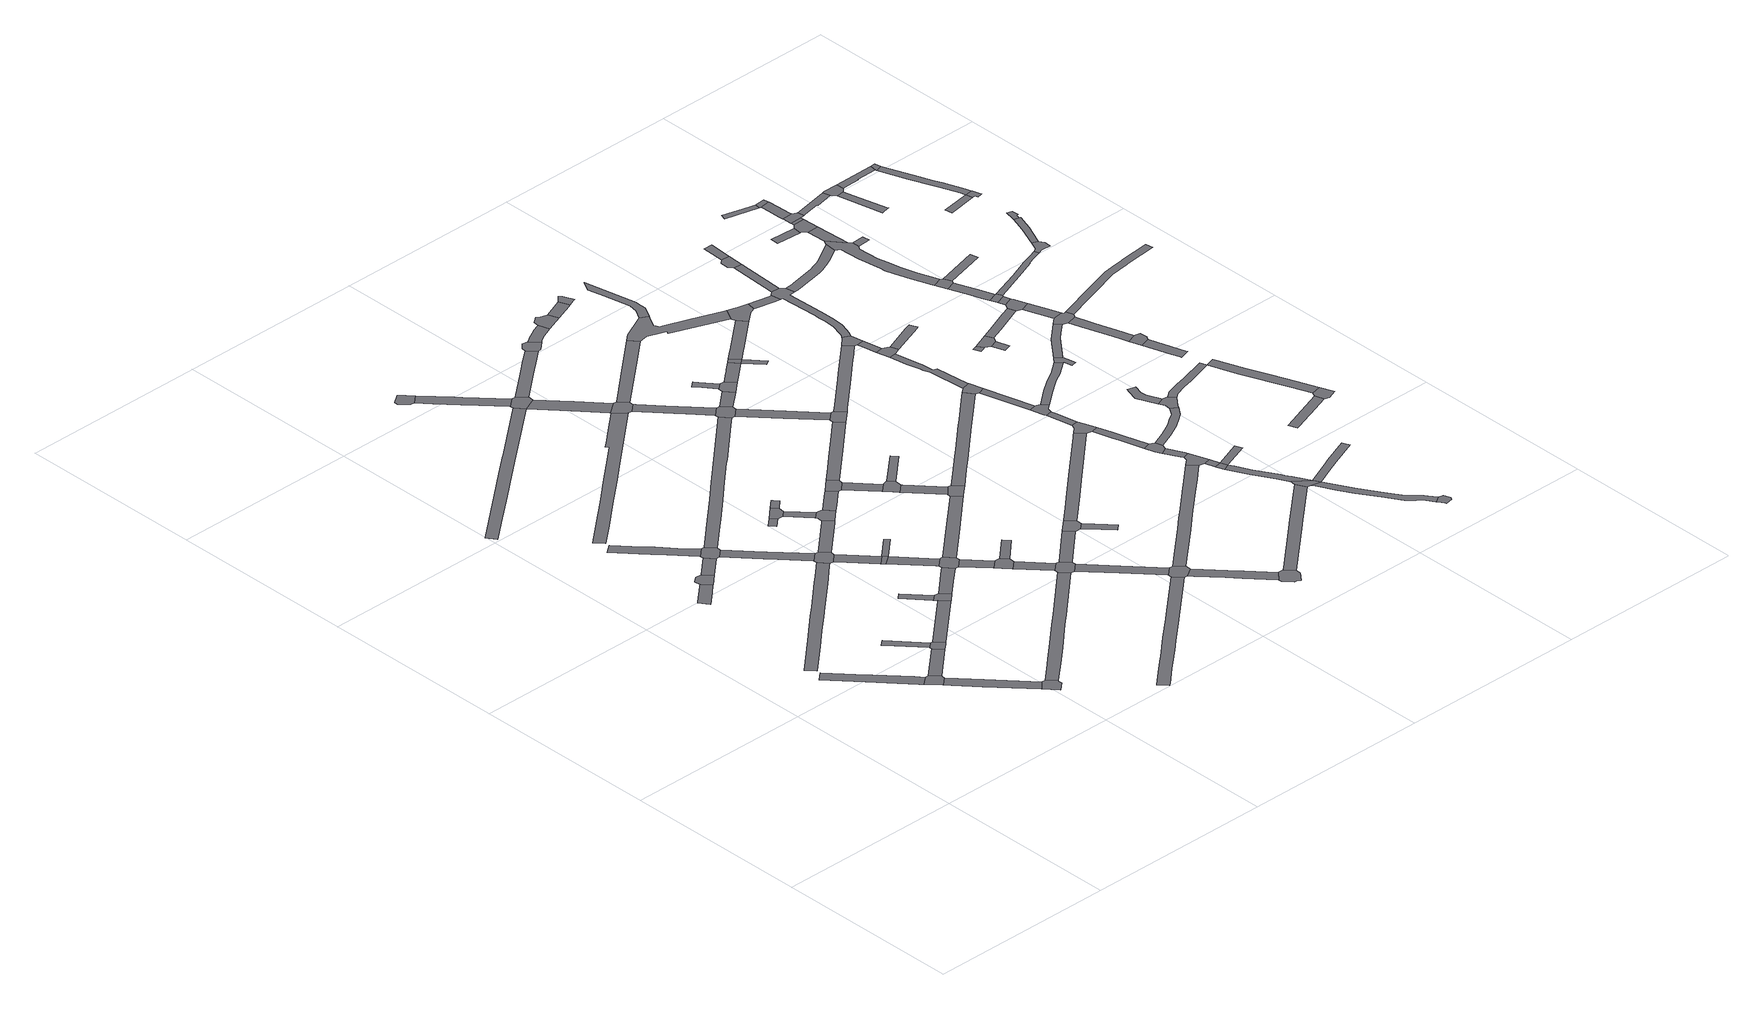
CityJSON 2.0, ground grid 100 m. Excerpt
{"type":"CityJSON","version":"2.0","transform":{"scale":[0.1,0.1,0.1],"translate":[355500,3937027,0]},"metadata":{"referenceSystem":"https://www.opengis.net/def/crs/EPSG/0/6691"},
"CityObjects":{
"road1":{"type":"Road","attributes":{"RoadStructureAttribute.sectionType":"1"},"geometry":[{"type":"MultiSurface","lod":"1","boundaries":[[[0,1,2,3,4,5,6,7,8,9]]]}]},
"road2":{"type":"Road","geometry":[{"type":"MultiSurface","lod":"1","boundaries":[[[10,11,12,0,9,13,14]]]}]},
"road3":{"type":"Road","attributes":{"RoadStructureAttribute.sectionType":"1"},"geometry":[{"type":"MultiSurface","lod":"1","boundaries":[[[15,16,17,18,19,20,21,10,14]]]}]},
"road4":{"type":"Road","attributes":{"RoadStructureAttribute.sectionType":"1"},"geometry":[{"type":"MultiSurface","lod":"1","boundaries":[[[22,23,24,25,26,27,28,29,30]]]}]},
"road5":{"type":"Road","attributes":{"RoadStructureAttribute.sectionType":"1"},"geometry":[{"type":"MultiSurface","lod":"1","boundaries":[[[11,31,32,12]]]}]},
"road6":{"type":"Road","attributes":{"RoadStructureAttribute.sectionType":"1"},"geometry":[{"type":"MultiSurface","lod":"1","boundaries":[[[33,34,35,36,37,38,39,40,41,42,43,44,45,46,47,48]]]}]},
"road7":{"type":"Road","attributes":{"RoadStructureAttribute.sectionType":"1"},"geometry":[{"type":"MultiSurface","lod":"1","boundaries":[[[49,50,51,52,53,54]]]}]},
"road8":{"type":"Road","geometry":[{"type":"MultiSurface","lod":"1","boundaries":[[[29,55,56,57,58,30]]]}]},
"road9":{"type":"Road","geometry":[{"type":"MultiSurface","lod":"1","boundaries":[[[59,60,61,62,63,64,19,18]]]}]},
"road10":{"type":"Road","geometry":[{"type":"MultiSurface","lod":"1","boundaries":[[[65,54,53,32,31,66,67]]]}]},
"road11":{"type":"Road","attributes":{"RoadStructureAttribute.sectionType":"1"},"geometry":[{"type":"MultiSurface","lod":"1","boundaries":[[[68,69,70,71,72,73,74,75,76,77,78,79,80]]]}]},
"road12":{"type":"Road","attributes":{"RoadStructureAttribute.sectionType":"1"},"geometry":[{"type":"MultiSurface","lod":"1","boundaries":[[[81,56,55,82]]]}]},
"road13":{"type":"Road","geometry":[{"type":"MultiSurface","lod":"1","boundaries":[[[83,84,85,86,74,73,81,82]]]}]},
"road14":{"type":"Road","attributes":{"RoadStructureAttribute.sectionType":"1"},"geometry":[{"type":"MultiSurface","lod":"1","boundaries":[[[87,88,65,67,89,90,91,92]]]}]},
"road15":{"type":"Road","attributes":{"RoadStructureAttribute.sectionType":"1"},"geometry":[{"type":"MultiSurface","lod":"1","boundaries":[[[93,94,95,96,97,98,84,83]]]}]},
"road16":{"type":"Road","attributes":{"RoadStructureAttribute.sectionType":"1"},"geometry":[{"type":"MultiSurface","lod":"1","boundaries":[[[99,100,101,102,103,104,105,106,107,108,109,110,111,112,113]]]}]},
"road17":{"type":"Road","geometry":[{"type":"MultiSurface","lod":"1","boundaries":[[[114,115,116,117]]]}]},
"road18":{"type":"Road","geometry":[{"type":"MultiSurface","lod":"1","boundaries":[[[91,118,119,114,117,92]]]}]},
"road19":{"type":"Road","geometry":[{"type":"MultiSurface","lod":"1","boundaries":[[[120,121,96,95,33,48,122,123]]]}]},
"road20":{"type":"Road","attributes":{"RoadStructureAttribute.sectionType":"1"},"geometry":[{"type":"MultiSurface","lod":"1","boundaries":[[[124,125,126,127,128,129,64,63,130,131,132,133,134]]]}]},
"road21":{"type":"Road","attributes":{"RoadStructureAttribute.sectionType":"1"},"geometry":[{"type":"MultiSurface","lod":"1","boundaries":[[[122,135,136,137,138,123]]]}]},
"road22":{"type":"Road","attributes":{"RoadStructureAttribute.sectionType":"1"},"geometry":[{"type":"MultiSurface","lod":"1","boundaries":[[[139,140,141,142,143,144,145,146,147,148,149,150,151,152,153,154]]]}]},
"road23":{"type":"Road","attributes":{"RoadStructureAttribute.sectionType":"1"},"geometry":[{"type":"MultiSurface","lod":"1","boundaries":[[[118,155,156,157,158,119]]]}]},
"road24":{"type":"Road","geometry":[{"type":"MultiSurface","lod":"1","boundaries":[[[159,160,161,137,136]]]}]},
"road25":{"type":"Road","geometry":[{"type":"MultiSurface","lod":"1","boundaries":[[[162,163,164,165,166]]]}]},
"road26":{"type":"Road","attributes":{"RoadStructureAttribute.sectionType":"1"},"geometry":[{"type":"MultiSurface","lod":"1","boundaries":[[[167,168,121,120,169,170]]]}]},
"road27":{"type":"Road","attributes":{"RoadStructureAttribute.sectionType":"1"},"geometry":[{"type":"MultiSurface","lod":"1","boundaries":[[[171,172,161,160,173,174]]]}]},
"road28":{"type":"Road","geometry":[{"type":"MultiSurface","lod":"1","boundaries":[[[175,176,177,178,179,180,181,182]]]}]},
"road29":{"type":"Road","geometry":[{"type":"MultiSurface","lod":"1","boundaries":[[[165,183,184,185,186,166]]]}]},
"road30":{"type":"Road","attributes":{"RoadStructureAttribute.sectionType":"1"},"geometry":[{"type":"MultiSurface","lod":"1","boundaries":[[[187,188,189,137,161]]]}]},
"road31":{"type":"Road","geometry":[{"type":"MultiSurface","lod":"1","boundaries":[[[157,156,190,191,192,193,171,174]]]}]},
"road32":{"type":"Road","attributes":{"RoadStructureAttribute.sectionType":"1"},"geometry":[{"type":"MultiSurface","lod":"1","boundaries":[[[194,195,196,197,198,199,200,201,202,203,204,205,206,207,208,209,210,211,212,213]]]}]},
"road33":{"type":"Road","attributes":{"RoadStructureAttribute.sectionType":"1"},"geometry":[{"type":"MultiSurface","lod":"1","boundaries":[[[184,183,214,215]]]}]},
"road34":{"type":"Road","attributes":{"RoadStructureAttribute.sectionType":"1"},"geometry":[{"type":"MultiSurface","lod":"1","boundaries":[[[216,217,218,186,185]]]}]},
"road35":{"type":"Road","attributes":{"RoadStructureAttribute.sectionType":"1"},"geometry":[{"type":"MultiSurface","lod":"1","boundaries":[[[191,190,219,220]]]}]},
"road36":{"type":"Road","attributes":{"RoadStructureAttribute.sectionType":"1"},"geometry":[{"type":"MultiSurface","lod":"1","boundaries":[[[221,222,223,224,225,226,86,85,227,228,229,230,231,232,233,234]]]}]},
"road37":{"type":"Road","geometry":[{"type":"MultiSurface","lod":"1","boundaries":[[[215,214,235,167,170,236,237]]]}]},
"road38":{"type":"Road","attributes":{"RoadStructureAttribute.sectionType":"1"},"geometry":[{"type":"MultiSurface","lod":"1","boundaries":[[[238,239,240,241,242,177,176,243,244,245,246]]]}]},
"road39":{"type":"Road","geometry":[{"type":"MultiSurface","lod":"1","boundaries":[[[219,247,248,249,250,251,252,220]]]}]},
"road40":{"type":"Road","attributes":{"RoadStructureAttribute.sectionType":"1"},"geometry":[{"type":"MultiSurface","lod":"1","boundaries":[[[249,253,254,250]]]}]},
"road41":{"type":"Road","attributes":{"RoadStructureAttribute.sectionType":"1"},"geometry":[{"type":"MultiSurface","lod":"1","boundaries":[[[255,256,257,237,236,258,259]]]}]},
"road42":{"type":"Road","geometry":[{"type":"MultiSurface","lod":"1","boundaries":[[[105,104,260,261,262,238,246]]]}]},
"road43":{"type":"Road","geometry":[{"type":"MultiSurface","lod":"1","boundaries":[[[263,264,265,252,251]]]}]},
"road44":{"type":"Road","geometry":[{"type":"MultiSurface","lod":"1","boundaries":[[[266,267,268,269,254,253,270,124,134]]]}]},
"road45":{"type":"Road","attributes":{"RoadStructureAttribute.sectionType":"1"},"geometry":[{"type":"MultiSurface","lod":"1","boundaries":[[[271,272,273,193,192,274,275,276]]]}]},
"road46":{"type":"Road","attributes":{"RoadStructureAttribute.sectionType":"1"},"geometry":[{"type":"MultiSurface","lod":"1","boundaries":[[[277,278,260,104,279,280,281,282]]]}]},
"road47":{"type":"Road","geometry":[{"type":"MultiSurface","lod":"1","boundaries":[[[283,284,285,286,255,259]]]}]},
"road48":{"type":"Road","attributes":{"RoadStructureAttribute.sectionType":"1"},"geometry":[{"type":"MultiSurface","lod":"1","boundaries":[[[287,267,266,288,289,290]]]}]},
"road49":{"type":"Road","attributes":{"RoadStructureAttribute.sectionType":"1"},"geometry":[{"type":"MultiSurface","lod":"1","boundaries":[[[291,284,283,292]]]}]},
"road50":{"type":"Road","geometry":[{"type":"MultiSurface","lod":"1","boundaries":[[[281,293,144,143,294,295,296,297,282]]]}]},
"road51":{"type":"Road","attributes":{"RoadStructureAttribute.sectionType":"1"},"geometry":[{"type":"MultiSurface","lod":"1","boundaries":[[[298,269,268,299,300,301,302]]]}]},
"road52":{"type":"Road","attributes":{"RoadStructureAttribute.sectionType":"1"},"geometry":[{"type":"MultiSurface","lod":"1","boundaries":[[[303,304,305,262,261,306,307,308]]]}]},
"road53":{"type":"Road","geometry":[{"type":"MultiSurface","lod":"1","boundaries":[[[309,310,311,291,292,312,313]]]}]},
"road54":{"type":"Road","geometry":[{"type":"MultiSurface","lod":"1","boundaries":[[[290,289,203,202,314,315,316,317]]]}]},
"road55":{"type":"Road","attributes":{"RoadStructureAttribute.sectionType":"1"},"geometry":[{"type":"MultiSurface","lod":"1","boundaries":[[[318,319,320,321,309,313]]]}]},
"road56":{"type":"Road","attributes":{"RoadStructureAttribute.sectionType":"1"},"geometry":[{"type":"MultiSurface","lod":"1","boundaries":[[[322,323,324,295,294,325,326,327,328,329]]]}]},
"road57":{"type":"Road","geometry":[{"type":"MultiSurface","lod":"1","boundaries":[[[319,271,276,330,331,332,320]]]}]},
"road58":{"type":"Road","geometry":[{"type":"MultiSurface","lod":"1","boundaries":[[[301,333,334,335,336,302]]]}]},
"road59":{"type":"Road","attributes":{"RoadStructureAttribute.sectionType":"1"},"geometry":[{"type":"MultiSurface","lod":"1","boundaries":[[[337,338,339,286,285,340,341,342,343]]]}]},
"road60":{"type":"Road","attributes":{"RoadStructureAttribute.sectionType":"1"},"geometry":[{"type":"MultiSurface","lod":"1","boundaries":[[[344,345,346,347,348,349,350,315,314]]]}]},
"road61":{"type":"Road","attributes":{"RoadStructureAttribute.sectionType":"1"},"geometry":[{"type":"MultiSurface","lod":"1","boundaries":[[[351,352,353,311,310]]]}]},
"road62":{"type":"Road","geometry":[{"type":"MultiSurface","lod":"1","boundaries":[[[354,329,328,221,234,355,356,357,358]]]}]},
"road63":{"type":"Road","attributes":{"RoadStructureAttribute.sectionType":"1"},"geometry":[{"type":"MultiSurface","lod":"1","boundaries":[[[333,359,360,361,362,334]]]}]},
"road64":{"type":"Road","geometry":[{"type":"MultiSurface","lod":"1","boundaries":[[[363,303,308,364,365,366,367]]]}]},
"road65":{"type":"Road","attributes":{"RoadStructureAttribute.sectionType":"1"},"geometry":[{"type":"MultiSurface","lod":"1","boundaries":[[[368,369,370,371,372,373,297,296]]]}]},
"road66":{"type":"Road","geometry":[{"type":"MultiSurface","lod":"1","boundaries":[[[374,375,376,377,378,379,380,348,347,381]]]}]},
"road67":{"type":"Road","attributes":{"RoadStructureAttribute.sectionType":"1"},"geometry":[{"type":"MultiSurface","lod":"1","boundaries":[[[357,382,383,358]]]}]},
"road68":{"type":"Road","attributes":{"RoadStructureAttribute.sectionType":"1"},"geometry":[{"type":"MultiSurface","lod":"1","boundaries":[[[384,385,386,387,356,355]]]}]},
"road69":{"type":"Road","attributes":{"RoadStructureAttribute.sectionType":"1"},"geometry":[{"type":"MultiSurface","lod":"1","boundaries":[[[388,389,390,391,392,366,365,393,394,395,396,397,398,399,400]]]}]},
"road70":{"type":"Road","geometry":[{"type":"MultiSurface","lod":"1","boundaries":[[[401,402,403,404,405,406]]]}]},
"road71":{"type":"Road","geometry":[{"type":"MultiSurface","lod":"1","boundaries":[[[405,383,382,407,408,406]]]}]},
"road72":{"type":"Road","geometry":[{"type":"MultiSurface","lod":"1","boundaries":[[[409,386,385,343,342,410]]]}]},
"road73":{"type":"Road","geometry":[{"type":"MultiSurface","lod":"1","boundaries":[[[411,412,413,414,400,399,415]]]}]},
"road74":{"type":"Road","attributes":{"RoadStructureAttribute.sectionType":"1"},"geometry":[{"type":"MultiSurface","lod":"1","boundaries":[[[316,416,417,418,419,420,421,422,423,424,425,426,427,428,317]]]}]},
"road75":{"type":"Road","attributes":{"RoadStructureAttribute.sectionType":"1"},"geometry":[{"type":"MultiSurface","lod":"1","boundaries":[[[429,430,431,408,407,432,433,434,435]]]}]},
"road76":{"type":"Road","attributes":{"RoadStructureAttribute.sectionType":"1"},"geometry":[{"type":"MultiSurface","lod":"1","boundaries":[[[436,437,438,439,440,441,442,443,444,445,446,336,335]]]}]},
"road77":{"type":"Road","attributes":{"RoadStructureAttribute.sectionType":"1"},"geometry":[{"type":"MultiSurface","lod":"1","boundaries":[[[447,448,449,450,451,452,332,331,453,454,455,456,457,458,459]]]}]},
"road78":{"type":"Road","attributes":{"RoadStructureAttribute.sectionType":"1"},"geometry":[{"type":"MultiSurface","lod":"1","boundaries":[[[460,461,462,411,415]]]}]},
"road79":{"type":"Road","geometry":[{"type":"MultiSurface","lod":"1","boundaries":[[[434,463,464,435]]]}]},
"road80":{"type":"Road","geometry":[{"type":"MultiSurface","lod":"1","boundaries":[[[434,465,466,463]]]}]},
"road81":{"type":"Road","attributes":{"RoadStructureAttribute.sectionType":"1"},"geometry":[{"type":"MultiSurface","lod":"1","boundaries":[[[379,467,468,469,470,471,472,473,380]]]}]},
"road82":{"type":"Road","geometry":[{"type":"MultiSurface","lod":"1","boundaries":[[[461,474,475,476,477,462]]]}]},
"road83":{"type":"Road","attributes":{"RoadStructureAttribute.sectionType":"1"},"geometry":[{"type":"MultiSurface","lod":"1","boundaries":[[[478,479,480,481,482,483,484,485,486,487,488,409,410]]]}]},
"road84":{"type":"Road","geometry":[{"type":"MultiSurface","lod":"1","boundaries":[[[489,490,371,370,491,492,493,494,495,496,497,498,499,500,501,502,503,504,505]]]}]},
"road85":{"type":"Road","attributes":{"RoadStructureAttribute.sectionType":"1"},"geometry":[{"type":"MultiSurface","lod":"1","boundaries":[[[506,507,508,509,510,511,512,464,463]]]}]},
"road86":{"type":"Road","attributes":{"RoadStructureAttribute.sectionType":"1"},"geometry":[{"type":"MultiSurface","lod":"1","boundaries":[[[513,514,515,516,517,518,519,520,489,505]]]}]},
"road87":{"type":"Road","geometry":[{"type":"MultiSurface","lod":"1","boundaries":[[[521,522,523,524,525,441,440,526,527]]]}]},
"road88":{"type":"Road","attributes":{"RoadStructureAttribute.sectionType":"1"},"geometry":[{"type":"MultiSurface","lod":"1","boundaries":[[[526,528,529,530,531,532,533,527]]]}]},
"road89":{"type":"Road","geometry":[{"type":"MultiSurface","lod":"1","boundaries":[[[531,530,534,535,536,537,538]]]}]},
"road90":{"type":"Road","geometry":[{"type":"MultiSurface","lod":"1","boundaries":[[[539,421,420,540,541,542,543,544]]]}]},
"road91":{"type":"Road","attributes":{"RoadStructureAttribute.sectionType":"1"},"geometry":[{"type":"MultiSurface","lod":"1","boundaries":[[[524,523,545,546,547]]]}]},
"road92":{"type":"Road","attributes":{"RoadStructureAttribute.sectionType":"1"},"geometry":[{"type":"MultiSurface","lod":"1","boundaries":[[[543,548,536,535,549,544]]]}]},
"road93":{"type":"Road","geometry":[{"type":"MultiSurface","lod":"1","boundaries":[[[458,550,551,552,553,459]]]}]},
"road94":{"type":"Road","attributes":{"RoadStructureAttribute.sectionType":"1"},"geometry":[{"type":"MultiSurface","lod":"1","boundaries":[[[554,555,551,550]]]}]},
"road95":{"type":"Road","geometry":[{"type":"MultiSurface","lod":"1","boundaries":[[[556,557,558,559,560,561]]]}]},
"road96":{"type":"Road","attributes":{"RoadStructureAttribute.sectionType":"1"},"geometry":[{"type":"MultiSurface","lod":"1","boundaries":[[[561,541,540,556]]]}]},
"road97":{"type":"Road","geometry":[{"type":"MultiSurface","lod":"1","boundaries":[[[562,555,554,563,564,547,546,565,566]]]}]},
"road98":{"type":"Road","geometry":[{"type":"MultiSurface","lod":"1","boundaries":[[[567,568,569,570,571,497,496,509,508,572,573,574]]]}]},
"road99":{"type":"Road","attributes":{"RoadStructureAttribute.sectionType":"1"},"geometry":[{"type":"MultiSurface","lod":"1","boundaries":[[[575,576,577,578,579,580,553,552,581,582,583,584,585,586,587,588,589]]]}]},
"road100":{"type":"Road","attributes":{"RoadStructureAttribute.sectionType":"1"},"geometry":[{"type":"MultiSurface","lod":"1","boundaries":[[[590,591,592,593,594,595,560,559,596,597,598,599]]]}]},
"road101":{"type":"Road","geometry":[{"type":"MultiSurface","lod":"1","boundaries":[[[483,600,601,602,603,604,484]]]}]},
"road102":{"type":"Road","attributes":{"RoadStructureAttribute.sectionType":"1"},"geometry":[{"type":"MultiSurface","lod":"1","boundaries":[[[601,600,605,606,607]]]}]},
"road103":{"type":"Road","geometry":[{"type":"MultiSurface","lod":"1","boundaries":[[[608,590,599,470,469,609]]]}]},
"road104":{"type":"Road","geometry":[{"type":"MultiSurface","lod":"1","boundaries":[[[588,610,611,607,606,589]]]}]},
"road105":{"type":"Road","geometry":[{"type":"MultiSurface","lod":"1","boundaries":[[[560,612,613,561]]]}]},
"road106":{"type":"Road","geometry":[{"type":"MultiSurface","lod":"1","boundaries":[[[574,614,615,616,617,567]]]}]},
"road107":{"type":"Road","attributes":{"RoadStructureAttribute.sectionType":"1"},"geometry":[{"type":"MultiSurface","lod":"1","boundaries":[[[618,619,620,621,622,623,624,625,626,627,628,629,630,631,632,633,634,608,609]]]}]},
"road108":{"type":"Road","attributes":{"RoadStructureAttribute.sectionType":"1"},"geometry":[{"type":"MultiSurface","lod":"1","boundaries":[[[635,636,637,638,639,538,537,640,641,642,643,644]]]}]},
"road109":{"type":"Road","attributes":{"RoadStructureAttribute.sectionType":"1"},"geometry":[{"type":"MultiSurface","lod":"1","boundaries":[[[645,616,615,646,647,648,649,650,651,652,653,603,602,654,655,656,657,658,659,660,661,662,663,664,665]]]}]},
"road110":{"type":"Road","attributes":{"RoadStructureAttribute.sectionType":"1"},"geometry":[{"type":"MultiSurface","lod":"1","boundaries":[[[666,667,668,669,670,562,566,671,672,673,674,675,676]]]}]},
"road111":{"type":"Road","attributes":{"RoadStructureAttribute.sectionType":"1"},"geometry":[{"type":"MultiSurface","lod":"1","boundaries":[[[610,677,678,679,680,611]]]}]},
"road112":{"type":"Road","geometry":[{"type":"MultiSurface","lod":"1","boundaries":[[[681,682,683,627,626,684,685,686,687,688]]]}]},
"road113":{"type":"Road","attributes":{"RoadStructureAttribute.sectionType":"1"},"geometry":[{"type":"MultiSurface","lod":"1","boundaries":[[[608,689,690,691,692,693,694,590]]]}]},
"road114":{"type":"Road","attributes":{"RoadStructureAttribute.sectionType":"1"},"geometry":[{"type":"MultiSurface","lod":"1","boundaries":[[[695,696,697,698,699]]]}]},
"road115":{"type":"Road","attributes":{"RoadStructureAttribute.sectionType":"1"},"geometry":[{"type":"MultiSurface","lod":"1","boundaries":[[[700,701,645,665]]]}]},
"road116":{"type":"Road","attributes":{"RoadStructureAttribute.sectionType":"1"},"geometry":[{"type":"MultiSurface","lod":"1","boundaries":[[[702,703,704,705,706,707,708,709,710]]]}]},
"road117":{"type":"Road","geometry":[{"type":"MultiSurface","lod":"1","boundaries":[[[711,712,713,710,709,714,635,644]]]}]},
"road118":{"type":"Road","attributes":{"RoadStructureAttribute.sectionType":"1"},"geometry":[{"type":"MultiSurface","lod":"1","boundaries":[[[700,715,716,717,718,701]]]}]},
"road119":{"type":"Road","geometry":[{"type":"MultiSurface","lod":"1","boundaries":[[[719,720,721,722,699,698]]]}]},
"road120":{"type":"Road","geometry":[{"type":"MultiSurface","lod":"1","boundaries":[[[723,724,720,719]]]}]},
"road121":{"type":"Road","geometry":[{"type":"MultiSurface","lod":"1","boundaries":[[[675,725,726,727,728,729,730,676]]]}]},
"road122":{"type":"Road","attributes":{"RoadStructureAttribute.sectionType":"1"},"geometry":[{"type":"MultiSurface","lod":"1","boundaries":[[[731,732,716,715]]]}]},
"road123":{"type":"Road","attributes":{"RoadStructureAttribute.sectionType":"1"},"geometry":[{"type":"MultiSurface","lod":"1","boundaries":[[[733,734,735,736,737,738,739,740,741,742,743,744,745,746,747,748,749,750,751,752,753,754,664,663]]]}]},
"road124":{"type":"Road","attributes":{"RoadStructureAttribute.sectionType":"1"},"geometry":[{"type":"MultiSurface","lod":"1","boundaries":[[[721,755,756,757,758,759,760,722]]]}]},
"road125":{"type":"Road","attributes":{"RoadStructureAttribute.sectionType":"1"},"geometry":[{"type":"MultiSurface","lod":"1","boundaries":[[[761,762,763,730,729,764,765,766]]]}]},
"road126":{"type":"Road","geometry":[{"type":"MultiSurface","lod":"1","boundaries":[[[767,768,769,713,712,770,771,772,773,774]]]}]},
"road127":{"type":"Road","attributes":{"RoadStructureAttribute.sectionType":"1"},"geometry":[{"type":"MultiSurface","lod":"1","boundaries":[[[775,776,777,778,779,780,781,782,783,784]]]}]},
"road128":{"type":"Road","geometry":[{"type":"MultiSurface","lod":"1","boundaries":[[[785,786,787,788]]]}]},
"road129":{"type":"Road","geometry":[{"type":"MultiSurface","lod":"1","boundaries":[[[789,790,791,792,793,794]]]}]},
"road130":{"type":"Road","attributes":{"RoadStructureAttribute.sectionType":"1"},"geometry":[{"type":"MultiSurface","lod":"1","boundaries":[[[795,790,789,796,797,798,799,800]]]}]},
"road131":{"type":"Road","geometry":[{"type":"MultiSurface","lod":"1","boundaries":[[[758,757,801,802,803,804,805]]]}]},
"road132":{"type":"Road","geometry":[{"type":"MultiSurface","lod":"1","boundaries":[[[806,807,800,799,808,809]]]}]},
"road133":{"type":"Road","attributes":{"RoadStructureAttribute.sectionType":"1"},"geometry":[{"type":"MultiSurface","lod":"1","boundaries":[[[804,809,808,805]]]}]},
"road134":{"type":"Road","geometry":[{"type":"MultiSurface","lod":"1","boundaries":[[[810,811,812,813,814,815,761,766,816]]]}]},
"road135":{"type":"Road","attributes":{"RoadStructureAttribute.sectionType":"1"},"geometry":[{"type":"MultiSurface","lod":"1","boundaries":[[[793,817,818,819,820,821,822,823,824,825,826,744,743,827,828,829,830,831,832,833,794]]]}]},
"road136":{"type":"Road","attributes":{"RoadStructureAttribute.sectionType":"1"},"geometry":[{"type":"MultiSurface","lod":"1","boundaries":[[[801,834,815,814,835,802]]]}]},
"road137":{"type":"Road","attributes":{"RoadStructureAttribute.sectionType":"1"},"geometry":[{"type":"MultiSurface","lod":"1","boundaries":[[[836,837,838,839,840,841,842,843,844,810,816]]]}]},
"road138":{"type":"Road","geometry":[{"type":"MultiSurface","lod":"1","boundaries":[[[845,846,847,848,849,850,851,852]]]}]},
"road139":{"type":"Road","geometry":[{"type":"MultiSurface","lod":"1","boundaries":[[[840,839,849,848,853,854,855]]]}]},
"road140":{"type":"Road","attributes":{"RoadStructureAttribute.sectionType":"1"},"geometry":[{"type":"MultiSurface","lod":"1","boundaries":[[[856,857,858,859,860,861,773,862,863,864,865,866]]]}]},
"road141":{"type":"Road","geometry":[{"type":"MultiSurface","lod":"1","boundaries":[[[867,868,869,870,871]]]}]},
"road142":{"type":"Road","geometry":[{"type":"MultiSurface","lod":"1","boundaries":[[[865,775,784,872,873,866]]]}]},
"road143":{"type":"Road","geometry":[{"type":"MultiSurface","lod":"1","boundaries":[[[826,825,874,875,876]]]}]},
"road144":{"type":"Road","geometry":[{"type":"MultiSurface","lod":"1","boundaries":[[[788,787,877,876,875,878,879]]]}]},
"road145":{"type":"Road","geometry":[{"type":"MultiSurface","lod":"1","boundaries":[[[823,880,881,824]]]}]},
"road146":{"type":"Road","attributes":{"RoadStructureAttribute.sectionType":"1"},"geometry":[{"type":"MultiSurface","lod":"1","boundaries":[[[878,882,883,884,879]]]}]},
"road147":{"type":"Road","geometry":[{"type":"MultiSurface","lod":"1","boundaries":[[[885,883,882,886,887,888,889]]]}]},
"road148":{"type":"Road","attributes":{"RoadStructureAttribute.sectionType":"1"},"geometry":[{"type":"MultiSurface","lod":"1","boundaries":[[[890,891,792,791]]]}]},
"road149":{"type":"Road","attributes":{"RoadStructureAttribute.sectionType":"1"},"geometry":[{"type":"MultiSurface","lod":"1","boundaries":[[[892,893,894,895,896,897,898,899,885,889]]]}]},
"road150":{"type":"Road","geometry":[{"type":"MultiSurface","lod":"1","boundaries":[[[870,895,894,900,871]]]}]},
"road151":{"type":"Road","attributes":{"RoadStructureAttribute.sectionType":"1"},"geometry":[{"type":"MultiSurface","lod":"1","boundaries":[[[806,901,902,903,904,905,906,907,908,909,910,807]]]}]},
"road152":{"type":"Road","attributes":{"RoadStructureAttribute.sectionType":"1"},"geometry":[{"type":"MultiSurface","lod":"1","boundaries":[[[887,886,911,912,913,914,915]]]}]},
"road153":{"type":"Road","attributes":{"RoadStructureAttribute.sectionType":"1"},"geometry":[{"type":"MultiSurface","lod":"1","boundaries":[[[811,916,917,918,919,920,921,922,923,924,925,926,927,928,929,930,931,932,933,934,935,812]]]}]},
"road154":{"type":"Road","attributes":{"RoadStructureAttribute.sectionType":"1"},"geometry":[{"type":"MultiSurface","lod":"1","boundaries":[[[936,937,938,939,940,941,942,943]]]}]},
"road155":{"type":"Road","geometry":[{"type":"MultiSurface","lod":"1","boundaries":[[[914,944,943,942,945,946,947,915]]]}]},
"road156":{"type":"Road","geometry":[{"type":"MultiSurface","lod":"1","boundaries":[[[948,906,905,949,950,951,952,953]]]}]},
"road157":{"type":"Road","attributes":{"RoadStructureAttribute.sectionType":"1"},"geometry":[{"type":"MultiSurface","lod":"1","boundaries":[[[952,954,955,956,957,958,953]]]}]},
"road158":{"type":"Road","attributes":{"RoadStructureAttribute.sectionType":"1"},"geometry":[{"type":"MultiSurface","lod":"1","boundaries":[[[959,946,945,960,961,962,963,964]]]}]},
"road159":{"type":"Road","geometry":[{"type":"MultiSurface","lod":"1","boundaries":[[[965,966,967,968]]]}]},
"road160":{"type":"Road","geometry":[{"type":"MultiSurface","lod":"1","boundaries":[[[969,970,957,956,971,972,973]]]}]},
"road161":{"type":"Road","geometry":[{"type":"MultiSurface","lod":"1","boundaries":[[[963,974,975,976,964]]]}]},
"road162":{"type":"Road","attributes":{"RoadStructureAttribute.sectionType":"1"},"geometry":[{"type":"MultiSurface","lod":"1","boundaries":[[[974,977,978,979,980,965,981,982,983,984,985,975]]]}]},
"road163":{"type":"Road","geometry":[{"type":"MultiSurface","lod":"1","boundaries":[[[965,968,986,987,988,989,990,991,992,981]]]}]}
},
"vertices":[
[651,831,0],[619,868,0],[490,1011,0],[474,1029,0],[329,1190,0],[285,1150,0],[428,990,0],[493,918,0],[591,808,0],[606,792,0],
[711,765,0],[712,785,0],[671,829,0],[610,788,0],[666,725,0],
[692,696,0],[755,624,0],[786,589,0],[967,389,0],[1010,431,0],[832,630,0],[751,720,0],
[434,2094,0],[426,2086,0],[333,2003,0],[327,1997,0],[361,1946,0],[434,2013,0],[477,2052,0],[483,2057,0],[443,2102,0],
[877,934,0],[836,979,0],
[953,1859,0],[869,1783,0],[827,1745,0],[681,1611,0],[621,1557,0],[536,1479,0],[476,1425,0],[290,1255,0],[330,1210,0],[479,1346,0],[577,1435,0],[662,1513,0],[721,1567,0],[867,1699,0],[973,1797,0],[992,1814,0],
[750,1154,0],[721,1187,0],[691,1161,0],[732,1114,0],[837,993,0],[867,1020,0],
[540,2109,0],[500,2154,0],[469,2158,0],[439,2131,0],
[1026,324,0],[1070,364,0],[1070,374,0],[1070,384,0],[1073,387,0],[1030,429,0],
[880,1019,0],[908,962,0],[921,974,0],
[318,2586,0],[418,2476,0],[454,2436,0],[461,2429,0],[503,2381,0],[604,2269,0],[649,2308,0],[576,2389,0],[506,2468,0],[499,2476,0],[497,2478,0],[434,2547,0],[366,2623,0],
[604,2248,0],[643,2202,0],
[663,2202,0],[708,2242,0],[708,2262,0],[670,2309,0],
[1128,1242,0],[1004,1131,0],[1044,1085,0],[1169,1198,0],[1175,1203,0],[1134,1248,0],
[800,2050,0],[807,2042,0],[953,1880,0],[998,1920,0],[851,2083,0],[845,2089,0],
[141,3101,0],[313,3241,0],[450,3353,0],[569,3450,0],[629,3499,0],[876,3701,0],[839,3748,0],[643,3588,0],[537,3501,0],[530,3495,0],[413,3400,0],[274,3287,0],[167,3198,0],[2,3062,0],[32,3013,0],
[1151,1290,0],[1044,1413,0],[1014,1386,0],[1121,1263,0],
[1219,1243,0],[1179,1288,0],
[1059,1874,0],[1018,1917,0],[1012,1813,0],[1057,1854,0],
[1693,1035,0],[1435,799,0],[1370,739,0],[1262,640,0],[1160,547,0],[1099,492,0],[1201,502,0],[1277,572,0],[1413,697,0],[1476,754,0],[1733,990,0],
[1021,1803,0],[1158,1650,0],[1204,1691,0],[1094,1813,0],
[478,2739,0],[617,2858,0],[769,2989,0],[856,3063,0],[1191,3352,0],[1132,3405,0],[1026,3313,0],[943,3241,0],[919,3222,0],[931,3208,0],[817,3109,0],[728,3033,0],[583,2908,0],[501,2838,0],[326,2689,0],[366,2644,0],
[1295,1312,0],[1376,1385,0],[1337,1432,0],[1319,1416,0],
[1168,1639,0],[1173,1634,0],[1224,1668,0],
[1003,2233,0],[1008,2227,0],[1030,2203,0],[1075,2244,0],[1048,2274,0],
[1210,2094,0],[1201,2086,0],[1242,2041,0],[1251,2050,0],
[1381,1492,0],[1346,1532,0],[1329,1460,0],[1336,1452,0],
[522,4094,0],[542,4092,0],[586,4133,0],[556,4165,0],[530,4194,0],[481,4158,0],[480,4144,0],[480,4137,0],
[1105,2243,0],[1138,2273,0],[1140,2303,0],[1113,2333,0],
[1328,1765,0],[1324,1770,0],[1307,1786,0],
[1396,1386,0],[1441,1426,0],[1441,1446,0],[1401,1491,0],
[1423,13,0],[1514,95,0],[1591,163,0],[1615,185,0],[1626,194,0],[1688,250,0],[1819,367,0],[1869,412,0],[2080,602,0],[2041,648,0],[1808,438,0],[1780,413,0],[1663,309,0],[1549,207,0],[1537,195,0],[1536,195,0],[1450,118,0],[1400,73,0],[1373,49,0],[1413,4,0],
[1206,2131,0],[1239,2161,0],
[1187,2347,0],[1165,2371,0],[1160,2377,0],
[1506,1264,0],[1551,1304,0],
[1465,3042,0],[1207,2804,0],[1066,2674,0],[961,2577,0],[782,2412,0],[779,2409,0],[816,2362,0],[883,2423,0],[1001,2532,0],[1108,2631,0],[1224,2738,0],[1247,2758,0],[1456,2951,0],[1504,2995,0],
[1211,2124,0],[1315,2109,0],[1275,2154,0],
[886,3807,0],[733,3973,0],[708,4001,0],[649,4066,0],[638,4078,0],[601,4028,0],[688,3933,0],[696,3925,0],[840,3768,0],
[1532,1234,0],[1542,1223,0],[1564,1198,0],[1609,1239,0],[1611,1269,0],[1581,1302,0],
[1693,1055,0],[1738,1095,0],
[1393,2262,0],[1380,2250,0],[1332,2206,0],[1349,2139,0],[1434,2218,0],
[952,3735,0],[954,3765,0],[907,3804,0],
[1724,1374,0],[1716,1383,0],[1694,1408,0],
[1753,988,0],[1797,1029,0],[1798,1049,0],[1758,1094,0],[1693,1043,0],
[1776,1832,0],[1722,1783,0],[1582,1656,0],[1622,1611,0],[1792,1766,0],[1816,1788,0],
[1077,3595,0],[1073,3599,0],[1014,3547,0],[1016,3545,0],[1133,3412,0],[1197,3458,0],
[1454,2217,0],[1497,2259,0],[1500,2279,0],[1459,2323,0],
[1937,875,0],[1892,834,0],[2041,668,0],[2087,709,0],
[1623,2116,0],[1578,2076,0],
[1137,3408,0],[1211,3351,0],[1256,3391,0],[1257,3411,0],[1217,3456,0],
[1945,1267,0],[1833,1082,0],[1981,1218,0],[1988,1224,0],[1947,1269,0],
[1209,4053,0],[1142,3998,0],[1059,3930,0],[1099,3884,0],[1199,3966,0],[1249,4007,0],
[1678,2056,0],[1682,2095,0],[1655,2125,0],[1612,2038,0],[1632,2015,0],
[2100,601,0],[2150,636,0],[2152,666,0],[2107,707,0],
[1636,2011,0],[1778,1852,0],[1821,1894,0],[1681,2051,0],
[1393,3235,0],[1386,3244,0],[1266,3380,0],[1340,3205,0],[1340,3204,0],[1348,3195,0],[1466,3062,0],[1510,3102,0],
[1848,1817,0],[1882,1848,0],[1841,1893,0],
[2018,1223,0],[2051,1253,0],[2052,1283,0],[2012,1327,0],
[1701,2544,0],[1597,2450,0],[1533,2391,0],[1683,2446,0],[1742,2500,0],[1855,2604,0],[1814,2649,0],
[2121,578,0],[2217,470,0],[2270,411,0],[2380,288,0],[2420,334,0],[2315,452,0],[2265,508,0],
[1836,2234,0],[1828,2242,0],[1809,2264,0],
[1515,3102,0],[1524,2995,0],[1569,3036,0],[1570,3056,0],[1531,3102,0],
[2084,1151,0],[2134,1096,0],[2167,1127,0],[2132,1164,0],
[1212,4074,0],[1269,4012,0],[1312,4051,0],[1270,4098,0],[1240,4104,0],
[1491,3613,0],[1545,3659,0],[1644,3744,0],[1604,3790,0],[1509,3708,0],[1452,3659,0],
[2420,225,0],[2432,224,0],[2440,223,0],[2450,212,0],[2490,259,0],[2492,289,0],[2450,332,0],[2379,268,0],
[1665,3136,0],[1626,3182,0],
[1674,2828,0],[1816,2669,0],[1860,2710,0],[1723,2864,0],
[1390,4160,0],[1359,4147,0],[1330,4133,0],[1300,4117,0],[1290,4110,0],[1314,4053,0],[1320,4059,0],[1331,4065,0],[1357,4079,0],[1384,4092,0],[1412,4104,0],[1417,4106,0],[1396,4162,0],
[1597,3313,0],[1582,3332,0],[1551,3306,0],[1581,3270,0],[1630,3210,0],[1661,3235,0],
[1726,3188,0],[1687,3234,0],
[1880,2710,0],[1919,2662,0],
[1490,4194,0],[1446,4207,0],[1436,4220,0],[1401,4192,0],[1510,4141,0],
[2376,866,0],[2470,952,0],[2605,1074,0],[2686,1146,0],[2775,1226,0],[2735,1271,0],[2611,1160,0],[2566,1120,0],[2561,1115,0],[2439,1005,0],[2407,976,0],[2338,913,0],[2180,772,0],
[1762,3297,0],[1755,3291,0],[1740,3278,0],[1760,3217,0],[1794,3245,0],[1850,3292,0],[1811,3338,0],
[2128,1352,0],[2206,1423,0],[2326,1534,0],[2578,1765,0],[2587,1774,0],[2547,1818,0],[2533,1806,0],[2520,1793,0],[2287,1580,0],[2177,1479,0],[2089,1398,0],
[2361,2367,0],[2246,2262,0],[2209,2228,0],[2062,2093,0],[2043,2076,0],[1941,1983,0],[1981,1938,0],[2046,1997,0],[2102,2048,0],[2248,2182,0],[2294,2224,0],[2446,2364,0],[2412,2414,0],
[1606,4177,0],[1622,4184,0],[1599,4240,0],
[1873,3312,0],[1834,3358,0],
[1927,3202,0],[1952,3219,0],
[2773,541,0],[2780,547,0],[3009,753,0],[2980,807,0],[2739,592,0],[2733,587,0],[2467,347,0],
[1656,4198,0],[1668,4203,0],[1645,4259,0],[1632,4272,0],
[1941,2683,0],[2094,2823,0],[2118,2845,0],[2214,2933,0],[2276,2990,0],[2323,3033,0],[2283,3077,0],[2236,3035,0],[2111,2920,0],[2077,2889,0],[1920,2745,0],
[1775,3885,0],[1638,3819,0],[1693,3752,0],[1760,3727,0],[1789,3716,0],[1785,3712,0],[1782,3702,0],[2072,3589,0],[2106,3652,0],[2089,3658,0],[1940,3713,0],[1807,3763,0],[1791,3769,0],[1784,3787,0],[1779,3797,0],[1810,3854,0],[1815,3863,0],
[1930,3359,0],[1942,3370,0],[2117,3517,0],[2078,3563,0],[2027,3521,0],[1891,3406,0],[1880,3397,0],
[1850,3926,0],[1852,3958,0],[1853,3988,0],[1796,4273,0],[1766,4219,0],[1785,4127,0],[1813,3985,0],[1806,3939,0],
[2653,1785,0],[2642,1818,0],[2624,1873,0],[2584,1866,0],[2579,1846,0],[2616,1766,0],[2655,1778,0],
[2648,1660,0],[2656,1633,0],[2692,1501,0],[2731,1512,0],[2694,1648,0],[2678,1701,0],
[2707,1445,0],[2723,1413,0],[2760,1432,0],[2770,1460,0],[2758,1498,0],
[2766,1298,0],[2804,1218,0],[2843,1229,0],[2838,1245,0],[2808,1331,0],[2771,1318,0],
[2600,1990,0],[2595,2014,0],[2557,2007,0],
[2802,1347,0],[2763,1334,0],
[2466,2358,0],[2504,2369,0],[2486,2446,0],[2438,2435,0],
[2535,2092,0],[2573,2102,0],
[2820,1162,0],[2822,1155,0],[2836,1120,0],[2836,1118,0],[2873,1136,0],[2859,1173,0],
[2603,2093,0],[2552,2026,0],[2554,2020,0],[2603,2043,0],[2628,2062,0],
[2215,3623,0],[2191,3628,0],[2190,3628,0],[2169,3634,0],[2151,3638,0],[2175,3566,0],[2187,3569,0],[2204,3574,0],
[2391,2758,0],[2405,2702,0],[2408,2688,0],[2412,2670,0],[2417,2650,0],[2422,2632,0],[2483,2457,0],[2465,2633,0],[2445,2641,0],[2443,2659,0],[2442,2679,0],[2439,2709,0],[2438,2719,0],[2413,2858,0],[2374,2851,0],
[3063,774,0],[3017,863,0],[2999,895,0],[2992,909,0],[2926,1029,0],[2886,1109,0],[2891,1011,0],[2953,895,0],[2981,844,0],[2985,837,0],
[2341,3032,0],[2381,3039,0],[2369,3104,0],[2333,3126,0],[2328,3118,0],
[2345,3007,0],[2360,2927,0],[2400,2934,0],
[3082,737,0],[3029,751,0],
[2450,2872,0],[2435,2914,0],
[3018,1190,0],[3004,1227,0],
[2322,3551,0],[2350,3547,0],[2338,3600,0],[2330,3601,0],
[3035,741,0],[3090,635,0],[3129,562,0],[3196,454,0],[3252,362,0],[3275,339,0],[3291,325,0],[3314,306,0],[3348,253,0],[3382,275,0],[3356,316,0],[3345,332,0],[3303,368,0],[3283,389,0],[3230,476,0],[3164,582,0],[3114,676,0],
[3006,1659,0],[2978,1618,0],[2949,1598,0],[2906,1567,0],[2835,1530,0],[2850,1492,0],[2924,1531,0],[2971,1564,0],[3005,1587,0],[3040,1636,0],
[2361,3618,0],[2362,3546,0],[2369,3347,0],[2369,3310,0],[2370,3273,0],[2366,3215,0],[2349,3161,0],[2343,3146,0],[2338,3134,0],[2376,3118,0],[2378,3122,0],[2389,3148,0],[2405,3203,0],[2410,3273,0],[2409,3319,0],[2409,3348,0],[2402,3544,0],[2417,3544,0],[2437,3545,0],[2428,3595,0],[2406,3615,0],
[2815,2244,0],[2780,2225,0],[2772,2220,0],[2758,2211,0],[2691,2163,0],[2717,2133,0],[2762,2164,0],[2793,2186,0],[2837,2210,0],[2914,2268,0],[2890,2300,0],
[2633,2941,0],[2642,2945,0],[2626,2987,0],[2589,2973,0],
[3423,233,0],[3409,270,0],[3402,268,0],[3354,244,0],[3363,232,0],[3372,219,0],[3373,208,0],[3413,216,0],
[3173,777,0],[3248,810,0],[3391,867,0],[3375,905,0],[3231,847,0],[3208,838,0],
[2696,2634,0],[2711,2597,0],[2728,2603,0],[2746,2610,0],[2725,2645,0],
[2421,3880,0],[2376,3882,0],
[3004,1816,0],[3002,1847,0],[3016,1893,0],[3002,1898,0],[2973,1906,0],[2968,1890,0],[2950,1829,0],[2994,1723,0],[3036,1741,0],
[3047,1647,0],[3091,1700,0],[3065,1732,0],[3009,1689,0],
[2425,3967,0],[2381,3970,0],[2358,3950,0],[2356,3905,0],
[2773,2597,0],[2816,2611,0],[2829,2638,0],[2812,2680,0],
[2795,2528,0],[2837,2542,0],
[2921,2274,0],[2931,2226,0],[2961,2233,0],[2950,2280,0],[2945,2303,0],[2913,2329,0],
[2432,4091,0],[2387,4093,0],
[2461,3548,0],[2482,3552,0],[2611,3577,0],[2633,3582,0],[2650,3587,0],[2673,3595,0],[2689,3602,0],[2711,3612,0],[2718,3616,0],[2731,3623,0],[2807,3667,0],[2814,3730,0],[2705,3666,0],[2689,3657,0],[2673,3650,0],[2655,3642,0],[2640,3637,0],[2623,3631,0],[2603,3627,0],[2482,3603,0],[2473,3601,0],[2450,3598,0],
[2900,2666,0],[3047,2724,0],[3061,2729,0],[3047,2772,0],[2992,2751,0],[2869,2702,0],
[3107,2532,0],[3055,2487,0],[3012,2449,0],[3046,2425,0],[3081,2456,0],[3134,2502,0],
[3228,1793,0],[3167,1780,0],[3099,1758,0],[3115,1720,0],[3177,1741,0],[3239,1754,0],[3380,1798,0],[3367,1836,0],
[3557,1271,0],[3424,1225,0],[3346,1197,0],[3300,1181,0],[3316,1134,0],[3337,1141,0],[3367,1152,0],[3441,1178,0],[3521,1206,0],[3571,1224,0],
[2663,3936,0],[2660,3891,0],[2797,3882,0],[2800,3927,0],
[2960,3079,0],[3013,3098,0],[3020,3112,0],[3003,3154,0],[2991,3160,0],[2938,3141,0],
[3051,2989,0],[2999,2970,0],[3019,2914,0],[3025,2896,0],[3033,2876,0],[3085,2894,0],
[3088,2718,0],[3141,2736,0],[3117,2804,0],[3112,2819,0],[3060,2800,0],
[3103,2864,0],[3093,2894,0],[3046,2837,0],[3099,2856,0],
[3218,2508,0],[3228,2525,0],[3216,2564,0],[3203,2560,0],[3199,2572,0],[3142,2562,0],[3163,2494,0],
[2977,3200,0],[2951,3271,0],[2927,3356,0],[2914,3425,0],[2903,3484,0],[2899,3600,0],[2911,3614,0],[2911,3654,0],[2896,3668,0],[2828,3757,0],[2833,3653,0],[2839,3539,0],[2855,3413,0],[2858,3386,0],[2871,3335,0],[2897,3254,0],[2934,3151,0],
[3094,2701,0],[3166,2666,0],
[3183,2426,0],[3225,2291,0],[3244,2227,0],[3256,2190,0],[3308,2206,0],[3297,2243,0],[3290,2265,0],[3247,2404,0],[3235,2443,0],
[3393,1941,0],[3388,1954,0],[3377,1986,0],[3330,2138,0],[3277,2121,0],[3323,1974,0],[3335,1937,0],[3339,1924,0],
[3339,2155,0],[3341,2156,0],[3338,2199,0],
[3581,1416,0],[3560,1470,0],[3531,1542,0],[3486,1656,0],[3437,1797,0],[3430,1816,0],[3419,1680,0],[3430,1647,0],[3529,1397,0],[3567,1296,0],[3620,1309,0],
[2779,4198,0],[2635,4235,0],[2628,4206,0],[2803,4161,0],[2810,4190,0],
[3596,1215,0],[3648,1234,0],
[2894,3730,0],[2888,3863,0],[2825,3860,0],
[2804,3882,0],[2884,3951,0],[2821,3948,0],
[2982,3620,0],[2979,3659,0],
[2884,3969,0],[2821,3967,0],[2821,3966,0],
[2819,4020,0],[2909,3975,0],[2902,4009,0],[2900,4010,0],[2878,4023,0],
[3242,3168,0],[3231,3212,0],
[2874,4049,0],[2872,4064,0],[2870,4166,0],[2813,4158,0],[2814,4144,0],[2817,4064,0],[2817,4053,0],[2819,4022,0],
[2866,4196,0],
[3262,2923,0],[3379,2968,0],[3377,2973,0],[3426,2989,0],[3470,3003,0],[3463,3027,0],[3417,3012,0],[3368,2996,0],[3363,2994,0],[3254,2951,0],
[2921,3977,0],[3012,3996,0],[3013,3990,0],[3109,4010,0],[3101,4050,0],
[3365,2569,0],[3392,2578,0],[3450,2596,0],[3565,2631,0],[3588,2638,0],[3695,2654,0],[3702,2655,0],[3876,2674,0],[3871,2716,0],[3706,2697,0],[3698,2696,0],[3657,2690,0],[3579,2679,0],[3557,2672,0],[3550,2670,0],[3438,2635,0],[3436,2634,0],[3432,2633,0],[3351,2607,0],[3312,2595,0],
[3141,3941,0],[3184,3740,0],[3229,3749,0],[3230,3749,0],[3229,3753,0],[3183,3939,0],[3173,3990,0],[3133,3983,0],
[3132,3991,0],[3194,4012,0],[3194,4053,0],[3114,4053,0],
[3481,3038,0],[3494,3011,0],[3546,3008,0],[3548,3048,0],[3532,3073,0],[3502,3087,0],
[3584,3187,0],[3611,3273,0],[3606,3275,0],[3577,3284,0],[3550,3197,0],
[3227,4053,0],[3227,4012,0],[3291,4012,0],[3291,4018,0],[3404,4018,0],[3410,4053,0],
[3561,3584,0],[3405,3557,0],[3412,3518,0],[3568,3545,0],
[3593,3344,0],[3580,3292,0],[3611,3297,0],[3621,3297,0],[3620,3337,0],
[3407,4010,0],[3445,4023,0],[3439,4058,0],
[3462,3856,0],[3505,3746,0],[3516,3718,0],[3554,3609,0],[3602,3589,0],[3593,3621,0],[3553,3732,0],[3536,3775,0],[3499,3870,0],
[3584,3548,0],[3590,3529,0],[3608,3534,0],[3618,3537,0],[3613,3555,0],[3613,3556,0],[3603,3585,0]
]}
